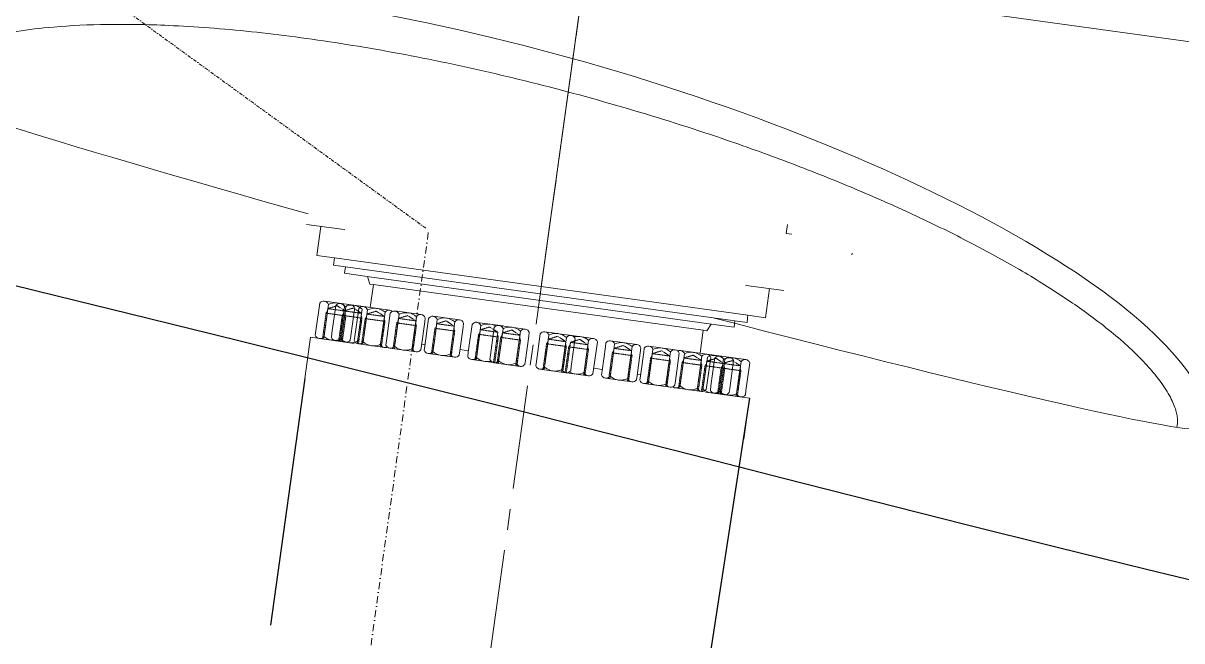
# Model space of a CAD drawing. Extents: x 766778 to 845620, y 133762 to 209800.
# Drawn here: x 774359 to 776451, y 189243 to 190359 of the extents above; entities that cross this region are included whole.
import ezdxf

# ---------------------------------------------------------------- set-up
doc = ezdxf.new("R2010")
doc.units = 0
doc.header["$MEASUREMENT"] = 0
for name, pattern in [('ACAD_ISO03W100', [30, 12, -18]), ('CENTER', [2, 1.25, -0.25, 0.25, -0.25]), ('DASHDOT', [25.4, 12.7, -6.35, 0, -6.35]), ('DASHED', [0.75, 0.5, -0.25])]:
    doc.linetypes.add(name, pattern=pattern)
doc.layers.get('0').update_dxf_attribs({"color": 1, "linetype": 'CONTINUOUS'})
doc.layers.get('Defpoints').update_dxf_attribs({"linetype": 'CONTINUOUS'})
for name, color, linetype in [('0-RefEdit0', 1, 'CONTINUOUS'), ('E00-KAT-25', 7, 'DASHED'), ('E00-KES-25', 7, 'CENTER'), ('E00-PKA-50', 3, 'DASHDOT')]:
    doc.layers.add(name, color=color, linetype=linetype)
doc.layers.add('5_16.79@3.35', color=7, linetype='CONTINUOUS', true_color=0x000000)
doc.layers.add('E00-JAT-50', color=252, linetype='CONTINUOUS', lineweight=5)

# ---------------------------------------------------------------- blocks, each defined once
blk = doc.blocks.new('A$C083F08EE')
at = {"layer": '0-RefEdit0', "color": 7, "linetype": 'Continuous'}
for p, q in [((2123.9, 3787.4), (2061.2, 3341.9)), ((2926.5, 3750.4), (2834.3, 3159.1))]:
    blk.add_line(p, q, dxfattribs=at)
at = {"layer": 'E00-KES-25', "color": 253, "linetype": 'CENTER', "lineweight": 5, "ltscale": 150}
blk.add_line((2818.1, 5852.9), (2095.8, 713.8), dxfattribs=at)
blk = doc.blocks.new('A$C59AF2E24')
at = {"layer": 'Defpoints', "color": 252, "linetype": 'ByBlock', "lineweight": 5}
blk.add_point((1232.9, 1352), dxfattribs=at)
at = {"layer": 'E00-JAT-50', "color": 252, "linetype": 'Continuous', "lineweight": 5}
for p, q in [((2483.6, 1628.8), (263.3, 1940.9)), ((1656.8, 1314.2), (1654.5, 1298)), ((839.1, 1255.1), (837.3, 1242.2)), ((1584.7, 1150.3), (839.1, 1255.1)), ((837.3, 1242.2), (858.6, 1239.2)), ((858.6, 1239.2), (856.9, 1227.3)), ((1561.6, 1140.4), (858.6, 1239.2)), ((856.9, 1227.3), (897.5, 1221.6)), ((1519.4, 1134.2), (897.5, 1221.6)), ((898.5, 1221.5), (902.7, 1207.8)), ((902.7, 1207.8), (908.8, 1206.9)), ((909, 1206.9), (908.6, 1206.9)), ((1504.2, 1123.2), (909, 1206.9)), ((820.6, 1176.9), (891.1, 1167)), ((874.2, 1157.4), (875.2, 1164.4)), ((891.1, 1167), (938.5, 1160.3)), ((947.9, 1159), (995.3, 1152.3)), ((819.7, 1113.2), (822.4, 1132.2)), ((1001.6, 1139.5), (1002.5, 1146.5)), ((1017.1, 1149.3), (1064.5, 1142.6)), ((1070.7, 1129.8), (1071.7, 1136.7)), ((1095.7, 1138.2), (1143.1, 1131.6)), ((1135.7, 1132.6), (1183.1, 1125.9)), ((1518.4, 1134.4), (1510.5, 1122.3)), ((1560, 1128.5), (1519.4, 1134.2)), ((1561.6, 1140.4), (1560, 1128.5)), ((1583.4, 1137.3), (1561.6, 1140.4)), ((1584.5, 1145.2), (1583.4, 1137.3)), ((1584.7, 1150.3), (1584, 1145.3)), ((803.9, 1115.4), (805, 1123.1)), ((811.1, 1109.5), (858.5, 1102.9)), ((833, 1111.3), (834.1, 1119)), ((848.8, 1109.1), (851.5, 1128.1)), ((851.3, 1108.7), (854, 1127.8)), ((867.1, 1106.5), (868.2, 1114.3)), ((874.4, 1105.5), (875.5, 1113.2)), ((880.4, 1104.6), (883.1, 1123.7)), ((890.2, 1103.3), (892.9, 1122.3)), ((921.8, 1098.8), (924.5, 1117.8)), ((947, 1095.3), (949.7, 1114.3)), ((978.6, 1090.8), (981.3, 1109.9)), ((1189.3, 1113.1), (1190.3, 1120.1)), ((1218.5, 1121), (1265.9, 1114.3)), ((1305.8, 1108.7), (1258.4, 1115.3)), ((1504.2, 1123.2), (1504.7, 1123.1)), ((1510.5, 1122.3), (1504.4, 1123.2)), ((881.7, 1099.6), (929.1, 1093)), ((931.2, 1097.5), (932.3, 1105.2)), ((938.5, 1091.6), (985.9, 1085)), ((994.4, 1088.6), (995.5, 1096.4)), ((1000.4, 1087.8), (1001.5, 1095.5)), ((1016.2, 1085.6), (1018.9, 1104.6)), ((1047.8, 1081.1), (1050.5, 1100.1)), ((1094.8, 1074.5), (1097.5, 1093.5)), ((1134.8, 1068.9), (1137.5, 1087.9)), ((1272.1, 1101.5), (1273.1, 1108.4)), ((1327.5, 1093.7), (1328.5, 1100.6)), ((1384.5, 1097.6), (1337.1, 1104.3)), ((1396.7, 1084), (1397.7, 1090.9)), ((1453.6, 1087.9), (1406.2, 1094.6)), ((1007.6, 1081.9), (1055, 1075.3)), ((1063.6, 1078.9), (1064.7, 1086.6)), ((1079, 1076.7), (1080.1, 1084.5)), ((1086.3, 1070.9), (1133.6, 1064.2)), ((1119, 1071.1), (1120.1, 1078.8)), ((1166.4, 1064.5), (1169.1, 1083.5)), ((1182.2, 1062.2), (1183.3, 1070)), ((1201.8, 1059.5), (1202.9, 1067.2)), ((1217.6, 1057.3), (1220.2, 1076.3)), ((1249.2, 1052.8), (1251.8, 1071.8)), ((1510.4, 1079.9), (1463, 1086.6)), ((1581, 1070), (1510.4, 1079.9)), ((1524, 1066.1), (1525, 1073)), ((1126.2, 1065.3), (1173.6, 1058.6)), ((1209, 1053.6), (1256.4, 1047)), ((1296.4, 1041.3), (1249, 1048)), ((1265, 1050.6), (1266, 1058.3)), ((1289.1, 1047.2), (1291.8, 1066.2)), ((1304.9, 1045), (1306, 1052.7)), ((1320.4, 1042.8), (1321.5, 1050.5)), ((1336.2, 1040.6), (1338.9, 1059.6)), ((1367.8, 1036.2), (1370.4, 1055.2)), ((1405.3, 1030.9), (1408, 1049.9)), ((1375, 1030.3), (1327.6, 1037)), ((1383.6, 1033.9), (1384.7, 1041.7)), ((1389.5, 1033.1), (1390.6, 1040.8)), ((1444.2, 1020.6), (1396.8, 1027.2)), ((1436.9, 1026.4), (1439.6, 1045.5)), ((1452.7, 1024.2), (1453.8, 1031.9)), ((1462.1, 1022.9), (1464.8, 1041.9)), ((1493.7, 1018.5), (1496.4, 1037.5)), ((1503.5, 1017.1), (1506.2, 1036.1)), ((1532.7, 1013), (1535.4, 1032)), ((1535.1, 1012.6), (1537.8, 1031.7)), ((1564.3, 1008.5), (1566.9, 1027.6)), ((1501, 1012.6), (1453.6, 1019.3)), ((1509.5, 1016.2), (1510.6, 1024)), ((1516.9, 1015.2), (1518, 1022.9)), ((1571.5, 1002.7), (1524.1, 1009.3)), ((1550.9, 1010.4), (1552, 1018.1)), ((1580.1, 1006.3), (1581.2, 1014))]:
    blk.add_line(p, q, dxfattribs=at)
at = {"layer": 'E00-JAT-50', "color": 252, "lineweight": 5}
for p, q in [((856.5, 1306.1), (788.5, 1315.7)), ((814.3, 1312.1), (806.9, 1259.6)), ((857.8, 1306), (856.5, 1306.1)), ((1664.4, 1296.6), (1654.5, 1298)), ((806.9, 1259.6), (839.1, 1255.1)), ((806.9, 1259.6), (839.1, 1255.1)), ((1773.1, 1262.1), (1772.7, 1259.2)), ((903.2, 1165.3), (909, 1206.9)), ((903.2, 1165.3), (909, 1206.9)), ((1580.7, 1204.4), (1582.1, 1204.2)), ((1582.1, 1204.2), (1650.1, 1194.6)), ((1624.3, 1198.2), (1616.9, 1145.7)), ((805, 1123.1), (812, 1173.2)), ((822.4, 1132.2), (827.8, 1171)), ((834.1, 1119), (841.2, 1169.1)), ((851.5, 1128.1), (857, 1166.9)), ((854, 1127.8), (859.4, 1166.6)), ((868.2, 1114.3), (874.2, 1157.4)), ((875.5, 1113.2), (882.6, 1163.3)), ((883.1, 1123.7), (888.6, 1162.5)), ((892.9, 1122.3), (898.4, 1161.1)), ((924.5, 1117.8), (929.9, 1156.7)), ((932.3, 1105.2), (939.4, 1155.3)), ((949.7, 1114.3), (955.2, 1153.1)), ((981.3, 1109.9), (986.8, 1148.7)), ((995.5, 1096.4), (1001.6, 1139.5)), ((1001.5, 1095.5), (1008.5, 1145.6)), ((1018.9, 1104.6), (1024.3, 1143.4)), ((1050.5, 1100.1), (1055.9, 1139)), ((1064.7, 1086.6), (1070.7, 1129.8)), ((1080.1, 1084.5), (1087.2, 1134.6)), ((1097.5, 1093.5), (1103, 1132.3)), ((1616.9, 1145.7), (1584.7, 1150.3)), ((795.2, 1111.8), (784.8, 1037.5)), ((874.4, 1100.6), (795.2, 1111.8)), ((1120.1, 1078.8), (1127.1, 1129)), ((1137.5, 1087.9), (1142.9, 1126.7)), ((1169.1, 1083.5), (1174.5, 1122.3)), ((1183.3, 1070), (1189.3, 1113.1)), ((1202.9, 1067.2), (1209.9, 1117.3)), ((1220.2, 1076.3), (1225.7, 1115.1)), ((1251.8, 1071.8), (1257.3, 1110.7)), ((1498.4, 1081.6), (1504.2, 1123.2)), ((1498.4, 1081.6), (1504.2, 1123.2)), ((1001.8, 1097.9), (995.8, 1098.7)), ((1017.7, 1095.7), (1015.6, 1096)), ((1051.2, 1090.9), (1049.1, 1091.2)), ((1080.5, 1086.8), (1065, 1089)), ((1266, 1058.3), (1272.1, 1101.5)), ((1291.8, 1066.2), (1297.3, 1105)), ((1306, 1052.7), (1313.1, 1102.8)), ((1321.5, 1050.5), (1327.5, 1093.7)), ((1338.9, 1059.6), (1344.3, 1098.4)), ((1370.4, 1055.2), (1375.9, 1094)), ((1384.7, 1041.7), (1391.7, 1091.8)), ((1408, 1049.9), (1413.5, 1088.7)), ((1390.6, 1040.8), (1396.7, 1084)), ((1439.6, 1045.5), (1445.1, 1084.3)), ((1453.8, 1031.9), (1460.8, 1082)), ((1464.8, 1041.9), (1470.3, 1080.7)), ((1496.4, 1037.5), (1501.9, 1076.3)), ((1506.2, 1036.1), (1511.7, 1074.9)), ((1510.6, 1024), (1517.7, 1074.1)), ((1535.4, 1032), (1540.8, 1070.8)), ((1537.8, 1031.7), (1543.2, 1070.5)), ((1552, 1018.1), (1559, 1068.3)), ((1306.3, 1055.1), (1321.8, 1052.9)), ((1335.6, 1051), (1337.7, 1050.7)), ((1369.1, 1046.3), (1371.2, 1046)), ((1518, 1022.9), (1524, 1066.1)), ((1566.9, 1027.6), (1572.4, 1066.4)), ((1581.2, 1014), (1588.2, 1064.2)), ((1385, 1044), (1391, 1043.2)), ((1508.2, 1011.6), (1587.4, 1000.4)), ((1587.4, 1000.4), (1577, 926.2))]:
    blk.add_line(p, q, dxfattribs=at)
at = {"layer": 'E00-JAT-50', "color": 252, "linetype": 'Continuous', "lineweight": 5}
for centre, radius, start, end in [((819.3, 1167.9), 9.03, 19.9141, 144.0859), ((840.3, 1144.9), 28.9, 48.5027, 115.4973), ((848.5, 1163.8), 9.03, 19.9141, 144.0859), ((869.4, 1140.8), 28.9, 48.5027, 115.4973), ((866.7, 1161.3), 9.03, 19.9141, 144.0859), ((889.9, 1158), 9.03, 19.9141, 144.0859), ((910.8, 1135), 28.9, 48.5027, 115.4973), ((937.3, 1151.4), 9.03, 50.203, 144.0859), ((946.7, 1150), 9.03, 19.9141, 144.0859), ((967.6, 1127), 28.9, 48.5027, 115.4973), ((994.1, 1143.4), 9.03, 19.9141, 144.0859), ((1015.8, 1140.3), 9.03, 19.9141, 144.0859), ((1036.8, 1117.3), 28.9, 48.5027, 115.4973), ((1063.2, 1133.7), 9.03, 19.9141, 144.0859), ((1094.5, 1129.3), 9.03, 19.9141, 144.0859), ((1115.4, 1106.3), 28.9, 60.26, 115.4973), ((1134.4, 1123.7), 9.03, 19.9141, 144.0859), ((1155.4, 1100.6), 28.9, 48.5027, 115.4973), ((812.4, 1118.5), 9.03, 199.9141, 324.0859), ((838.8, 1134.8), 28.9, 228.5027, 295.4973), ((841.5, 1114.4), 9.03, 199.9141, 324.0859), ((868, 1130.7), 28.9, 228.5027, 295.4973), ((859.8, 1111.8), 9.03, 199.9141, 324.0859), ((1181.8, 1117), 9.03, 19.9141, 144.0859), ((1217.2, 1112), 9.03, 19.9141, 144.0859), ((1238.1, 1089), 28.9, 48.5027, 115.4973), ((1264.6, 1105.4), 9.03, 19.9141, 144.0859), ((1278.1, 1083.4), 28.9, 48.5027, 103.74), ((1304.6, 1099.7), 9.03, 19.9141, 144.0859), ((882.9, 1108.6), 9.03, 199.9141, 324.0859), ((909.4, 1124.9), 28.9, 228.5027, 295.4973), ((930.3, 1101.9), 9.03, 199.9141, 293.797), ((939.7, 1100.6), 9.03, 199.9141, 324.0859), ((966.2, 1116.9), 28.9, 228.5027, 295.4973), ((987.1, 1093.9), 9.03, 199.9141, 324.0859), ((1008.9, 1090.9), 9.03, 199.9141, 324.0859), ((1335.8, 1095.4), 9.03, 19.9141, 144.0859), ((1356.7, 1072.3), 28.9, 48.5027, 115.4973), ((1383.2, 1088.7), 9.03, 19.9141, 144.0859), ((1405, 1085.6), 9.03, 19.9141, 144.0859), ((1425.9, 1062.6), 28.9, 48.5027, 115.4973), ((1452.4, 1079), 9.03, 19.9141, 144.0859), ((1035.3, 1107.2), 28.9, 228.5027, 295.4973), ((1056.3, 1084.2), 9.03, 199.9141, 324.0859), ((1087.5, 1079.8), 9.03, 199.9141, 324.0859), ((1114, 1096.2), 28.9, 228.5027, 283.74), ((1127.5, 1074.2), 9.03, 199.9141, 324.0859), ((1153.9, 1090.5), 28.9, 228.5027, 295.4973), ((1461.8, 1077.7), 9.03, 19.9141, 113.797), ((1482.7, 1054.6), 28.9, 48.5027, 115.4973), ((1509.2, 1071), 9.03, 19.9141, 144.0859), ((1524.1, 1048.8), 28.9, 48.5027, 115.4973), ((1532.3, 1067.7), 9.03, 19.9141, 144.0859), ((1553.3, 1044.7), 28.9, 48.5027, 115.4973), ((1550.6, 1065.2), 9.03, 19.9141, 144.0859), ((1579.7, 1061.1), 9.03, 19.9141, 144.0859), ((1174.9, 1067.5), 9.03, 199.9141, 324.0859), ((1210.3, 1062.6), 9.03, 199.9141, 324.0859), ((1236.7, 1078.9), 28.9, 228.5027, 295.4973), ((1257.6, 1055.9), 9.03, 199.9141, 324.0859), ((1276.7, 1073.3), 28.9, 240.26, 295.4973), ((1297.6, 1050.3), 9.03, 199.9141, 324.0859), ((1328.9, 1045.9), 9.03, 199.9141, 324.0859), ((1355.3, 1062.2), 28.9, 228.5027, 295.4973), ((1376.3, 1039.2), 9.03, 199.9141, 324.0859), ((1398, 1036.2), 9.03, 199.9141, 324.0859), ((1424.5, 1052.5), 28.9, 228.5027, 295.4973), ((1445.4, 1029.5), 9.03, 199.9141, 324.0859), ((1454.8, 1028.2), 9.03, 230.203, 324.0859), ((1481.3, 1044.5), 28.9, 228.5027, 295.4973), ((1502.2, 1021.5), 9.03, 199.9141, 324.0859), ((1522.7, 1038.7), 28.9, 228.5027, 295.4973), ((1525.4, 1018.3), 9.03, 199.9141, 324.0859), ((1551.8, 1034.6), 28.9, 228.5027, 295.4973), ((1543.6, 1015.7), 9.03, 199.9141, 324.0859), ((1572.8, 1011.6), 9.03, 199.9141, 324.0859)]:
    blk.add_arc(centre, radius, start, end, dxfattribs=at)
at = {"layer": 'E00-KAT-25', "color": 252, "linetype": 'DASHED', "lineweight": 5}
for p, q in [((823.5, 1155.3), (817, 1108.7)), ((825.7, 1155), (819.1, 1108.4)), ((823.5, 1155.3), (826.1, 1158.9)), ((823.5, 1155.3), (859.2, 1150.2)), ((826.7, 1163.4), (825.5, 1155)), ((843.6, 1168.6), (826.7, 1163.4)), ((826.7, 1163.4), (858.4, 1159)), ((843.6, 1168.6), (858.4, 1159)), ((852.7, 1151.2), (846.1, 1104.6)), ((854.8, 1150.9), (848.3, 1104.3)), ((857, 1150.6), (850.5, 1104)), ((852.7, 1151.2), (855.2, 1154.8)), ((852.7, 1151.2), (888.3, 1146.2)), ((855.9, 1159.3), (854.7, 1150.9)), ((872.7, 1164.5), (855.9, 1159.3)), ((855.9, 1159.3), (887.5, 1154.9)), ((858.4, 1159), (857.2, 1150.5)), ((857.8, 1154.5), (859.2, 1150.2)), ((872.7, 1164.5), (887.5, 1154.9)), ((887.5, 1154.9), (886.4, 1146.4)), ((886.9, 1150.4), (888.3, 1146.2)), ((897.2, 1153.5), (896.1, 1145.1)), ((914.1, 1158.7), (897.2, 1153.5)), ((897.2, 1153.5), (928.9, 1149.1)), ((914.1, 1158.7), (928.9, 1149.1)), ((970.9, 1150.7), (954, 1145.5)), ((970.9, 1150.7), (985.7, 1141.1)), ((859.2, 1150.2), (852.6, 1103.7)), ((886.2, 1146.5), (879.7, 1099.9)), ((888.3, 1146.2), (881.8, 1099.6)), ((894.1, 1145.3), (887.5, 1098.8)), ((896.2, 1145), (889.7, 1098.5)), ((894.1, 1145.3), (896.6, 1149)), ((894.1, 1145.3), (929.7, 1140.3)), ((927.6, 1140.6), (921, 1094.1)), ((929.7, 1140.3), (923.2, 1093.8)), ((928.9, 1149.1), (927.7, 1140.6)), ((928.3, 1144.6), (929.7, 1140.3)), ((950.9, 1137.4), (944.3, 1090.8)), ((953, 1137.1), (946.5, 1090.5)), ((950.9, 1137.4), (953.4, 1141)), ((950.9, 1137.4), (986.5, 1132.4)), ((954, 1145.5), (952.9, 1137.1)), ((954, 1145.5), (985.7, 1141.1)), ((984.4, 1132.7), (977.8, 1086.1)), ((986.5, 1132.4), (980, 1085.8)), ((985.7, 1141.1), (984.5, 1132.6)), ((985.1, 1136.6), (986.5, 1132.4)), ((1020, 1127.6), (1022.6, 1131.3)), ((1023.2, 1135.8), (1022, 1127.4)), ((1040.1, 1141), (1023.2, 1135.8)), ((1023.2, 1135.8), (1054.9, 1131.4)), ((1040.1, 1141), (1054.9, 1131.4)), ((1054.9, 1131.4), (1053.7, 1122.9)), ((1118.7, 1129.9), (1101.8, 1124.8)), ((1118.7, 1129.9), (1133.5, 1120.3)), ((1020, 1127.6), (1013.5, 1081.1)), ((1022.2, 1127.3), (1015.6, 1080.8)), ((1020, 1127.6), (1055.7, 1122.6)), ((1053.5, 1122.9), (1047, 1076.4)), ((1055.7, 1122.6), (1049.1, 1076.1)), ((1054.3, 1126.9), (1055.7, 1122.6)), ((1098.7, 1116.6), (1092.1, 1070)), ((1100.8, 1116.3), (1094.3, 1069.7)), ((1098.7, 1116.6), (1101.2, 1120.3)), ((1098.7, 1116.6), (1134.3, 1111.6)), ((1101.8, 1124.8), (1100.7, 1116.3)), ((1101.8, 1124.8), (1133.5, 1120.3)), ((1132.2, 1111.9), (1125.6, 1065.3)), ((1134.3, 1111.6), (1127.8, 1065)), ((1138.6, 1111), (1132.1, 1064.4)), ((1133.5, 1120.3), (1132.3, 1111.9)), ((1132.9, 1115.8), (1134.3, 1111.6)), ((1140.8, 1110.7), (1134.2, 1064.1)), ((1138.6, 1111), (1141.2, 1114.7)), ((1138.6, 1111), (1174.3, 1106)), ((1141.8, 1119.2), (1140.6, 1110.7)), ((1158.7, 1124.3), (1141.8, 1119.2)), ((1141.8, 1119.2), (1173.5, 1114.7)), ((1158.7, 1124.3), (1173.5, 1114.7)), ((1173.5, 1114.7), (1172.3, 1106.2)), ((1172.9, 1110.2), (1174.3, 1106)), ((1241.5, 1112.7), (1224.6, 1107.5)), ((1241.5, 1112.7), (1256.3, 1103.1)), ((1172.1, 1106.3), (1165.6, 1059.7)), ((1174.3, 1106), (1167.8, 1059.4)), ((1221.4, 1099.3), (1214.9, 1052.8)), ((1223.6, 1099), (1217, 1052.5)), ((1221.4, 1099.3), (1224, 1103)), ((1221.4, 1099.3), (1257.1, 1094.3)), ((1224.6, 1107.5), (1223.4, 1099.1)), ((1224.6, 1107.5), (1256.3, 1103.1)), ((1254.9, 1094.6), (1248.4, 1048.1)), ((1257.1, 1094.3), (1250.5, 1047.8)), ((1261.4, 1093.7), (1254.8, 1047.2)), ((1256.3, 1103.1), (1255.1, 1094.6)), ((1255.6, 1098.6), (1257.1, 1094.3)), ((1263.5, 1093.4), (1257, 1046.9)), ((1263.9, 1097.4), (1261.4, 1093.7)), ((1297, 1088.7), (1261.4, 1093.7)), ((1264.6, 1101.9), (1263.4, 1093.4)), ((1281.4, 1107.1), (1264.6, 1101.9)), ((1296.2, 1097.4), (1264.6, 1101.9)), ((1281.4, 1107.1), (1296.2, 1097.4)), ((1294.9, 1089), (1288.4, 1042.5)), ((1297, 1088.7), (1290.5, 1042.2)), ((1296.2, 1097.4), (1295.1, 1089)), ((1297, 1088.7), (1295.6, 1093)), ((1343.2, 1090.8), (1342, 1082.4)), ((1360.1, 1096), (1343.2, 1090.8)), ((1374.9, 1086.4), (1343.2, 1090.8)), ((1360.1, 1096), (1374.9, 1086.4)), ((1340, 1082.7), (1333.5, 1036.1)), ((1342.2, 1082.4), (1335.6, 1035.8)), ((1342.6, 1086.4), (1340, 1082.7)), ((1375.7, 1077.7), (1340, 1082.7)), ((1373.5, 1078), (1367, 1031.4)), ((1375.7, 1077.7), (1369.1, 1031.1)), ((1374.9, 1086.4), (1373.7, 1077.9)), ((1375.7, 1077.7), (1374.2, 1081.9)), ((1409.2, 1073), (1402.6, 1026.4)), ((1411.3, 1072.7), (1404.8, 1026.1)), ((1411.7, 1076.6), (1409.2, 1073)), ((1444.8, 1067.9), (1409.2, 1073)), ((1412.3, 1081.1), (1411.2, 1072.7)), ((1429.2, 1086.3), (1412.3, 1081.1)), ((1444, 1076.7), (1412.3, 1081.1)), ((1429.2, 1086.3), (1444, 1076.7)), ((1442.7, 1068.2), (1436.1, 1021.7)), ((1444.8, 1067.9), (1438.3, 1021.4)), ((1444, 1076.7), (1442.8, 1068.2)), ((1444.8, 1067.9), (1443.4, 1072.2)), ((1468.5, 1068.7), (1466, 1065)), ((1469.2, 1073.1), (1468, 1064.7)), ((1486, 1078.3), (1469.2, 1073.1)), ((1500.8, 1068.7), (1469.2, 1073.1)), ((1486, 1078.3), (1500.8, 1068.7)), ((1500.8, 1068.7), (1499.7, 1060.2)), ((1510.5, 1067.3), (1509.3, 1058.9)), ((1527.4, 1072.5), (1510.5, 1067.3)), ((1542.2, 1062.9), (1510.5, 1067.3)), ((1527.4, 1072.5), (1542.2, 1062.9)), ((1556.6, 1068.4), (1539.7, 1063.2)), ((1556.6, 1068.4), (1571.4, 1058.8)), ((1466, 1065), (1459.4, 1018.4)), ((1468.1, 1064.7), (1461.6, 1018.1)), ((1501.6, 1060), (1466, 1065)), ((1499.5, 1060.3), (1492.9, 1013.7)), ((1501.6, 1060), (1495.1, 1013.4)), ((1501.6, 1060), (1500.2, 1064.2)), ((1507.4, 1059.2), (1500.8, 1012.6)), ((1509.5, 1058.9), (1503, 1012.3)), ((1509.9, 1062.8), (1507.4, 1059.2)), ((1543, 1054.1), (1507.4, 1059.2)), ((1536.5, 1055.1), (1530, 1008.5)), ((1538.7, 1054.8), (1532.1, 1008.2)), ((1540.9, 1054.4), (1534.3, 1007.9)), ((1539.1, 1058.7), (1536.5, 1055.1)), ((1572.2, 1050), (1536.5, 1055.1)), ((1543, 1054.1), (1536.5, 1007.6)), ((1539.7, 1063.2), (1538.5, 1054.8)), ((1571.4, 1058.8), (1539.7, 1063.2)), ((1542.2, 1062.9), (1541, 1054.4)), ((1543, 1054.1), (1541.6, 1058.4)), ((1570, 1050.3), (1563.5, 1003.8)), ((1572.2, 1050), (1565.6, 1003.5)), ((1571.4, 1058.8), (1570.2, 1050.3)), ((1572.2, 1050), (1570.8, 1054.3))]:
    blk.add_line(p, q, dxfattribs=at)
at = {"layer": 'E00-KES-25', "color": 252, "linetype": 'CENTER', "lineweight": 5, "ltscale": 0.5}
blk.add_line((1211.1, 1197.1), (1302.9, 1850.3), dxfattribs=at)
at = {"layer": 'E00-PKA-50', "color": 252, "linetype": 'DASHDOT', "lineweight": 5, "ltscale": 0.5}
blk.add_line((316, 1810), (1008.9, 1304.7), dxfattribs=at)
at = {"layer": 'E00-PKA-50', "color": 252, "linetype": 'DASHDOT', "lineweight": 9}
blk.add_line((825.5, 0), (1008.9, 1304.7), dxfattribs=at)
blk = doc.blocks.new('thruster')
at = {"color": 7, "lineweight": 9, "ltscale": 10}
for centre, major_axis, ratio, start_param, end_param in [((936582.9, 205155.7), (-1194.6, 350.8), 0.282022, 3.373016, 6.382042), ((936581.3, 205147.5), (-1196.9, 324.4), 0.029938, 6.283027, 7.496183), ((936564.4, 205162.1), (-1196.9, 324.4), 0.029938, 8.130373, 9.424778)]:
    blk.add_ellipse(centre, major_axis=major_axis, ratio=ratio, start_param=start_param, end_param=end_param, dxfattribs=at)
blk.add_open_spline([(937720.4, 204839.1), (937720.9, 204841.1), (937721.3, 204843), (937721.9, 204847.3), (937722, 204849.6), (937721.8, 204854.5), (937721.6, 204857.2), (937720.6, 204863.1), (937719.9, 204866.3), (937717.9, 204873.2), (937716.6, 204876.9), (937713.4, 204884.8), (937711.4, 204889.1), (937706.8, 204897.9), (937704.1, 204902.6), (937698, 204912.2), (937694.5, 204917.2), (937684.7, 204930.6), (937677.7, 204939.2), (937661.9, 204956.9), (937653, 204966.1), (937633.4, 204985), (937622.7, 204994.6), (937599.5, 205014.3), (937587, 205024.3), (937553, 205050), (937530.3, 205066), (937481.1, 205098.2), (937454.6, 205114.4), (937398.2, 205147), (937368.4, 205163.2), (937305.6, 205195.6), (937272.7, 205211.6), (937204.2, 205243.4), (937168.7, 205259), (937095.5, 205289.7), (937057.7, 205304.8), (936980.5, 205334.1), (936941, 205348.4), (936845.1, 205381.3), (936788, 205399.6), (936672.6, 205433.7), (936614.4, 205449.7), (936497.9, 205479), (936439.8, 205492.3), (936324.9, 205516), (936268.1, 205526.3), (936157.4, 205543.9), (936103.4, 205551.1), (935999.4, 205562.2), (935949.5, 205566.1), (935863.6, 205570), (935826.9, 205570.7), (935757.5, 205569.9), (935724.8, 205568.3), (935670.8, 205563.8), (935648.6, 205561.1), (935607.2, 205554.7), (935588.2, 205550.9), (935557.5, 205543.3), (935545.2, 205539.7), (935522.8, 205532), (935512.6, 205528), (935496.5, 205520.5), (935490, 205517.1), (935478.5, 205510.2), (935473.5, 205506.8), (935465.8, 205500.8), (935462.8, 205498.1), (935457.6, 205493), (935455.4, 205490.5), (935451.8, 205485.8), (935450.3, 205483.6), (935448, 205479.3), (935447, 205477.2), (935445.5, 205473.1), (935445, 205471.1), (935444.4, 205467.8), (935444.2, 205466.6), (935456.6, 205438.9)], degree=3, knots=[3.141593, 3.141593, 3.141593, 3.141593, 3.184954, 3.184954, 3.228315, 3.228315, 3.271676, 3.271676, 3.315037, 3.315037, 3.358398, 3.358398, 3.401759, 3.401759, 3.44512, 3.44512, 3.488481, 3.488481, 3.557007, 3.557007, 3.625533, 3.625533, 3.694059, 3.694059, 3.762585, 3.762585, 3.868747, 3.868747, 3.974909, 3.974909, 4.081071, 4.081071, 4.187233, 4.187233, 4.293395, 4.293395, 4.399557, 4.399557, 4.505719, 4.505719, 4.653445, 4.653445, 4.801171, 4.801171, 4.948897, 4.948897, 5.096624, 5.096624, 5.24435, 5.24435, 5.392076, 5.392076, 5.511973, 5.511973, 5.631871, 5.631871, 5.725339, 5.725339, 5.818808, 5.818808, 5.890403, 5.890403, 5.961997, 5.961997, 6.019205, 6.019205, 6.076412, 6.076412, 6.122673, 6.122673, 6.168934, 6.168934, 6.215195, 6.215195, 6.261457, 6.261457, 6.307718, 6.307718, 6.331714, 6.331714, 6.331714, 6.331714], dxfattribs=at)
at = {"color": 7}
for name, p in [('A$C083F08EE', (934022.8, 201142.8)), ('A$C59AF2E24', (935361.8, 203892.7))]:
    blk.add_blockref(name, p, dxfattribs=at)

msp = doc.modelspace()

# ---------------------------------------------------------------- linework, layer by layer
at = {"layer": '5_16.79@3.35', "color": 3}
msp.add_lwpolyline([(777044.40694, 189214.91895), (776880.0046, 189253.93213), (776715.55977, 189292.76221), (776551.1794, 189331.86621), (776386.9587, 189371.63525), (776222.90352, 189412.08203), (776058.98653, 189453.08691), (775895.1794, 189494.52686), (775731.44844, 189536.26514), (775567.75557, 189578.15283), (775404.06221, 189620.04492), (775240.33028, 189661.78076), (775076.5168, 189703.19189), (774912.58467, 189744.13379), (774748.5544, 189784.68603), (774584.48018, 189825.05322), (774420.40938, 189865.43603), (774256.36446, 189905.92627)], dxfattribs=at)

# ---------------------------------------------------------------- block references
at = {"color": 252, "linetype": 'ACAD_ISO03W100', "ltscale": 20, "rotation": 0.09652410536552097}
msp.add_blockref('thruster', (-160932.62483, -16790.02403), dxfattribs=at)

doc.saveas('drawing.dxf')
